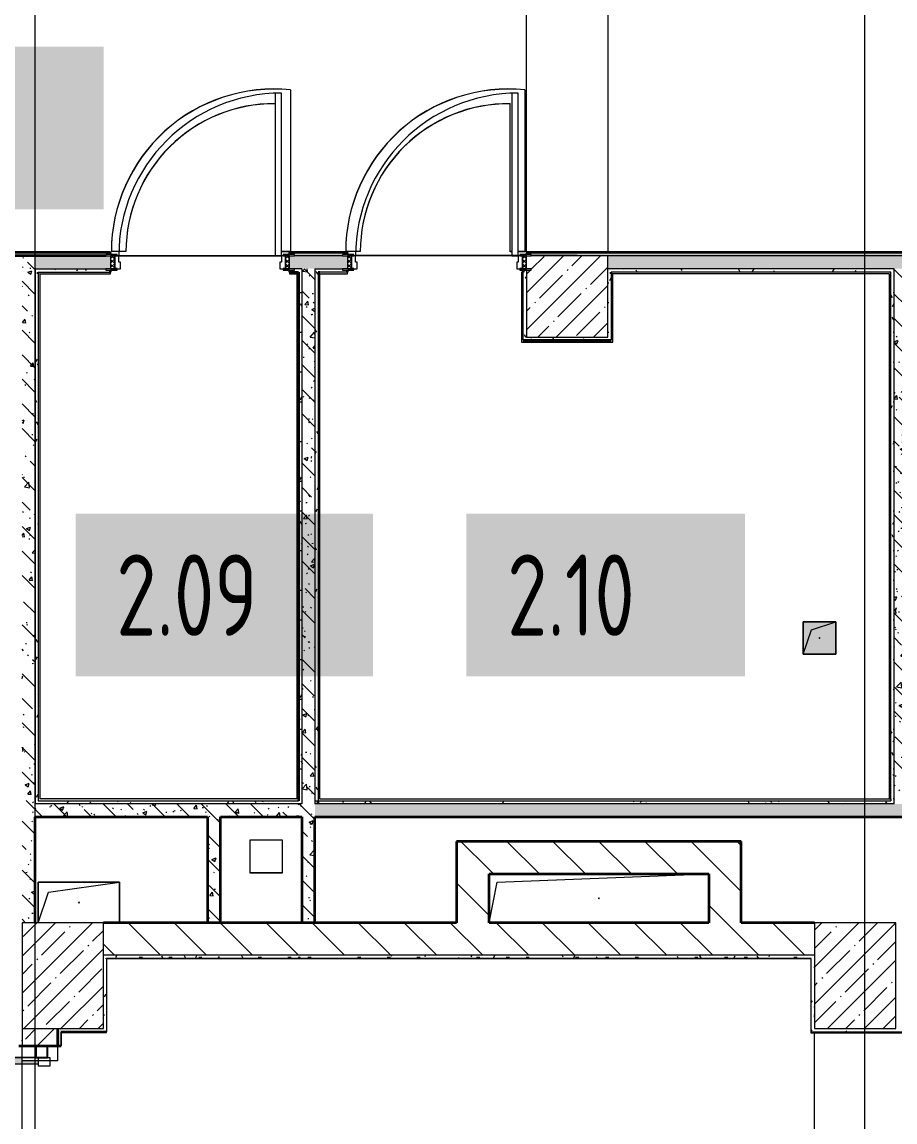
# Model space of a CAD drawing. Header units: millimetres. Extents: x 3914 to 443608, y -156176 to 78197.
# Drawn here: x 250444 to 255809, y -135653 to -128891 of the extents above; entities that cross this region are included whole.
import ezdxf

# ---------------------------------------------------------------- set-up
doc = ezdxf.new("R2010")
doc.units = ezdxf.units.MM
doc.linetypes.add('200_ШТРИХ__ш1_п0_6_', pattern=[160, 100, -60])
doc.linetypes.add('Осевая', pattern=[6350, 1270, -952.5, 3175, -952.5])
doc.layers.add('A-AREA-PATT-2', color=7, linetype='Continuous', lineweight=5, true_color=0xcde0ef, transparency=1)
for name, color, linetype, lineweight in [('A-DETL-GENF', 7, 'Continuous', 9), ('A-DOOR-1', 7, 'Continuous', 5), ('A-DOOR-2', 7, '200_ШТРИХ__ш1_п0_6_', 5), ('A-DOOR-FRAM-2', 7, 'Continuous', 5), ('A-FLOR', 7, 'Continuous', 9), ('A-FLOR-PATT-1', 7, 'Continuous', 5), ('A-GENM', 7, 'Continuous', 9), ('A-GLAZ-CWMG', 7, 'Continuous', 9), ('A-GLAZ-CWMG-1', 7, 'Continuous', 25), ('A-WALL', 7, 'Continuous', 5), ('A-WALL-1', 7, 'Continuous', 35), ('I-WALL', 7, 'Continuous', 5), ('S-COLS', 7, 'Continuous', 9), ('S-COLS-1', 7, 'Continuous', 5), ('Оси', 7, 'Continuous', 9), ('Оси-2', 7, 'Осевая', 9)]:
    doc.layers.add(name, color=color, linetype=linetype, lineweight=lineweight)
doc.layers.add('A-DOOR-FRAM-1', color=7, linetype='Continuous', lineweight=5, true_color=0xc0c0c0)
doc.layers.add('A-WALL-FNSH-1', color=9, linetype='Continuous', lineweight=5, true_color=0x808080)
doc.styles.add('СПДС', font='ГОСТ тип А.ttf', dxfattribs={"width": 0.9})
pattern_1 = [(135, (174964.42, -145977.62), (-141.42136, -141.42136), [])]
pattern_2 = [(135, (174964.42, -145977.62), (-150.8683, -150.8683), [213.36, -35.56, 7.112, -35.56]), (135, (174964.42, -145826.85), (-150.8683, -150.8683), []), (50, (174964.42, -145977.62), (255.05767, -22.3145), [26.67, -293.37]), (355, (174964.42, -145977.62), (-49.3404, 267.4791), [21.336, -234.696]), (100.451, (174985.68, -145979.48), (205.7195, 245.16356), [22.666, -249.326]), (46.184, (174964.42, -145906.5), (379.511, -58.86), [40.005, -440.055]), (96.636, (174996.05, -145911.4), (332.3634, 346.3991), [33.999, -373.989]), (351.184, (174964.42, -145906.5), (332.3669, 346.3953), [32.004, -352.044]), (21, (174999.98, -145924.28), (212.26017, -143.1711), [26.67, -293.37]), (326, (174999.98, -145924.28), (86.5224, 257.8632), [21.336, -234.696]), (71.451, (175017.67, -145936.2), (298.78395, 114.6901), [22.666, -249.326]), (37.5, (174964.42, -145977.62), (4.32385, 118.37751), [6.706, -225.146, 6.706, -231.546, -235.585]), (37.5, (174964.42, -145977.62), (4.32385, 118.37751), [-470.103, 6.706, -228.879]), (7.5, (174964.42, -145977.62), (93.54758, 140.2533), [6.706, -129.134, 6.706, -219.812, -89.789]), (7.5, (174964.42, -145977.62), (93.54758, 140.2533), [-362.356, 6.706, -83.083]), (327.5, (174885.12, -145977.62), (189.82734, -8.02019), [6.706, -82.194, 6.706, -270.662, -368.046]), (327.5, (174885.12, -145977.62), (189.82734, -8.02019), [-366.268, 6.706, -361.34]), (317.5, (174849.56, -145977.62), (207.38114, 35.59764), [6.706, -108.864, 6.706, -177.495, -261.366]), (317.5, (174849.56, -145977.62), (207.38114, 35.59764), [-299.771, 6.706, -254.66])]
pattern_3 = [(0, (174964.42, -145977.62), (243.84, 60.96), [20.117, -162.763, 20.117, -162.763, -975.36]), (0, (174964.42, -145977.62), (243.84, 60.96), [-365.76, 20.117, -345.643, 20.117, -162.763, -426.72]), (0, (174964.42, -145977.62), (243.84, 60.96), [-914.4, 20.117, -101.803, 20.117, -284.683]), (120, (175055.86, -145947.14), (-174.71291, 180.691634), [20.117, -162.763, 20.117, -162.763, -975.36]), (120, (175055.86, -145947.14), (-174.71291, 180.691634), [-365.76, 20.117, -345.643, 20.117, -162.763, -426.72]), (120, (175055.86, -145947.14), (-174.71291, 180.691634), [-914.4, 20.117, -101.803, 20.117, -284.683]), (240, (175086.34, -145825.22), (-69.12709, -241.651634), [20.117, -162.763, 20.117, -162.763, -975.36]), (240, (175086.34, -145825.22), (-69.12709, -241.651634), [-365.76, 20.117, -345.643, 20.117, -162.763, -426.72]), (240, (175086.34, -145825.22), (-69.12709, -241.651634), [-914.4, 20.117, -101.803, 20.117, -284.683])]

# ---------------------------------------------------------------- blocks, each defined once
blk = doc.blocks.new('BSC_Колонна _Прямоугольная - 650х500-23287315-Объем проектирования 2 этажа')
at = {"layer": 'S-COLS-1'}
h = blk.add_hatch(dxfattribs=at)
h.set_pattern_fill('FP_82', color=256, style=0, pattern_type=2)
h.set_pattern_definition([(135, (11225, -75730), (-114.04925, -114.04925), []), (135, (11225, -75615.95), (-114.04925, -114.04925), [201.612, -40.322, 6.706, -33.617])])
h.paths.add_polyline_path([(325, -250), (325, 250), (-325, 250), (-325, -250)])
for p, q in [((325, 250), (-325, 250)), ((-325, 250), (-325, -250)), ((325, -250), (325, 250)), ((-325, -250), (325, -250))]:
    blk.add_line(p, q, dxfattribs=at)
blk = doc.blocks.new('BSC_Колонна _Прямоугольная - 500х500-V361-Объем проектирования 2 этажа')
at = {"layer": 'S-COLS-1'}
h = blk.add_hatch(dxfattribs=at)
h.set_pattern_fill('FP_111', color=256, style=0, pattern_type=2)
h.set_pattern_definition([(45, (-78830, -15400), (-114.04925, 114.04925), []), (45, (-78715.95, -15400), (-114.04925, 114.04925), [201.613, -40.323, 6.706, -33.617])])
h.paths.add_polyline_path([(236.7, -250), (250, -250), (250, 250), (-250, 250), (-250, 170), (-220, 170), (-220, 162), (-250, 162), (-250, -250), (60.1, -250)])
for p, q in [((250, 250), (-220, 250)), ((250, -250), (250, 250)), ((-250, 162), (-250, -250)), ((-250, -250), (250, -250))]:
    blk.add_line(p, q, dxfattribs=at)
blk = doc.blocks.new('GM_Отверстие прямоугольное _в плите_ - Отверстие-V381-Объем проектирования 2 этажа')
at = {"layer": 'A-GENM'}
for p, q in [((-250, -125), (-250, 125)), ((-250, 125), (250, 125)), ((250, 125), (-250, 125)), ((-250, 125), (-250, -125)), ((-187.5, 62.5), (250, 125)), ((250, 125), (250, -125)), ((250, -125), (250, 125)), ((-250, -125), (-187.5, 62.5))]:
    blk.add_line(p, q, dxfattribs=at)
for start, end in [(360, 180), (180, 360)]:
    blk.add_arc((0, 0), 2.5, start, end, dxfattribs=at)
blk = doc.blocks.new('GM_Отверстие прямоугольное _в плите_ - Отверстие-V379-Объем проектирования 2 этажа')
at = {"layer": 'A-GENM'}
for p, q in [((-100, -100), (-100, 100)), ((-100, 100), (100, 100)), ((100, 100), (-100, 100)), ((-100, 100), (-100, -100)), ((-50, 50), (100, 100)), ((100, 100), (100, -100)), ((100, -100), (100, 100)), ((-100, -100), (-50, 50)), ((100, -100), (-100, -100)), ((-100, -100), (100, -100))]:
    blk.add_line(p, q, dxfattribs=at)
for start, end in [(360, 180), (180, 360)]:
    blk.add_arc((0, 0), 2.5, start, end, dxfattribs=at)
blk = doc.blocks.new('GM_Отверстие прямоугольное _в плите_ - Отверстие-23877123-Объем проектирования 2 этажа')
at = {"layer": 'A-GENM'}
for p, q in [((-625, 100), (675, 150)), ((-675, -150), (-625, 100))]:
    blk.add_line(p, q, dxfattribs=at)
for start, end in [(360, 180), (180, 360)]:
    blk.add_arc((0, 0), 2.5, start, end, dxfattribs=at)
blk = doc.blocks.new('BSC_Колонна _Прямоугольная - 650х500-V424-Объем проектирования 2 этажа')
at = {"layer": 'S-COLS-1'}
h = blk.add_hatch(dxfattribs=at)
h.set_pattern_fill('FP_173', color=256, style=0, pattern_type=2)
h.set_pattern_definition([(135, (11225, -80600), (-114.04925, -114.04925), []), (135, (11225, -80485.95), (-114.04925, -114.04925), [201.612, -40.322, 6.706, -33.617])])
h.paths.add_polyline_path([(325, -250), (325, 250), (-325, 250), (-325, -250), (105, -250)])
for p, q in [((325, 250), (-325, 250)), ((-325, 250), (-325, -250)), ((325, -250), (325, 250)), ((-325, -250), (325, -250))]:
    blk.add_line(p, q, dxfattribs=at)
blk = doc.blocks.new('Прямоугольный импост - 50 x 70 мм-31927764-Объем проектирования 2 этажа')
at = {"layer": 'A-GLAZ-CWMG-1'}
for p, q in [((-70, 35), (0, 35)), ((-70, -35), (-70, 35)), ((0, 35), (0, -35)), ((0, -35), (-70, -35))]:
    blk.add_line(p, q, dxfattribs=at)

msp = doc.modelspace()

# ---------------------------------------------------------------- hatches: boundary and pattern name
at = {"layer": 'A-AREA-PATT-2'}
for points in [[(250555.4, -133672.1), (252138.7, -133672.1), (252138.7, -130433.1), (252089.2, -130433.1), (252089.2, -130438.6), (252133.2, -130438.6), (252133.2, -133666.6), (250555.4, -133666.6), (250555.4, -130438.6), (250989.2, -130438.6), (250989.2, -130433.1), (250549.9, -130433.1), (250549.9, -133672.1)], [(255814.4, -135105.6), (257093.9, -135105.6), (257093.9, -135101.6), (255294.4, -135101.6), (255294.6, -135105.6), (255318.9, -135105.6)]]:
    msp.add_hatch(color=256, dxfattribs=at).paths.add_polyline_path(points)
h = msp.add_hatch(color=256, dxfattribs=at)
h.paths.add_polyline_path([(252269.7, -133672.1), (255778.7, -133672.1), (255778.7, -130433.1), (254069.9, -130433.1), (254069.9, -130853.1), (253518.9, -130853.1), (253518.9, -130433.1), (253513.4, -130433.1), (253513.4, -130858.6), (254075.4, -130858.6), (254075.4, -130438.6), (255773.2, -130438.6), (255773.2, -133666.6), (252275.2, -133666.6), (252275.2, -130438.6), (252444.4, -130438.6), (252442.9, -130433.1), (252269.7, -130433.1), (252269.7, -133671.2)])
h.paths.add_polyline_path([(255300, -132777.6), (255445.2, -132777.6), (255445.2, -132577.6), (255245.2, -132577.6), (255245.2, -132777.6)])
at = {"layer": 'A-DOOR-2'}
h = msp.add_hatch(dxfattribs=at)
h.set_pattern_fill('FP_199', color=256, style=0, pattern_type=2)
h.set_pattern_definition([(135, (253278.143, -130262.936), (-14.14214, -14.14214), []), (225, (253278.143, -130262.936), (14.14214, -14.14214), [])])
h.paths.add_polyline_path([(252089.2, -130407.6), (252089.2, -130327.6), (252064.2, -130329), (252064.2, -130407.6)])
h = msp.add_hatch(dxfattribs=at)
h.set_pattern_fill('FP_199', color=256, style=0, pattern_type=2)
h.set_pattern_definition([(135, (254733.333, -130262.936), (-14.14214, -14.14214), []), (225, (254733.333, -130262.936), (14.14214, -14.14214), [])])
h.paths.add_polyline_path([(253544.4, -130407.6), (253544.4, -130327.6), (253519.4, -130329.4), (253519.4, -130407.6), (253524.4, -130407.6)])
at = {"layer": 'A-DOOR-FRAM-2'}
h = msp.add_hatch(dxfattribs=at)
h.set_pattern_fill('FP_200', color=256, style=0, pattern_type=2)
h.set_pattern_definition([(45, (251155.348, -130262.936), (-14.1421, 14.1421), []), (135, (251155.348, -130262.936), (-14.1421, -14.1421), [])])
h.paths.add_polyline_path([(250989.2, -130407.6), (251014.2, -130406.6), (251014.2, -130327.6), (250989.2, -130327.6), (250989.2, -130406.6)])
h = msp.add_hatch(dxfattribs=at)
h.set_pattern_fill('FP_200', color=256, style=0, pattern_type=2)
h.set_pattern_definition([(45, (252610.538, -130262.936), (-14.1421, 14.1421), []), (135, (252610.538, -130262.936), (-14.1421, -14.1421), [])])
h.paths.add_polyline_path([(252469.4, -130407.6), (252469.4, -130327.6), (252444.4, -130327.6), (252444.4, -130407.6)])
at = {"layer": 'A-FLOR-PATT-1'}
h = msp.add_hatch(color=256, dxfattribs=at)
h.paths.add_polyline_path([(224719.4, -138077.6), (224759.4, -138077.6), (224759.4, -137747.6), (224719.4, -137747.6)])
h.paths.add_polyline_path([(223499.7, -138077.6), (223504.4, -138077.6), (223504.4, -137252.6), (223464.4, -137252.6), (223464.4, -138077.6)])
h.paths.add_polyline_path([(215850.4, -138077.6), (215890.4, -138077.6), (215890.4, -137747.6), (215850.4, -137747.6), (215850.4, -138057.6)])
h.paths.add_polyline_path([(232465.4, -138077.6), (232505.4, -138077.6), (232505.4, -137252.6), (232465.4, -137252.6), (232465.4, -138057.6)])
h.paths.add_polyline_path([(214595.4, -138077.6), (214635.4, -138077.6), (214635.4, -137252.6), (214595.4, -137252.6), (214595.4, -137934.3)])
h.paths.add_polyline_path([(233760.4, -138077.6), (233760.4, -137747.6), (233720.4, -137747.6), (233720.4, -138077.6)])
h.paths.add_polyline_path([(250145.4, -136555.3), (250444.4, -136555.3), (250444.4, -136515.3), (250145.4, -136515.3)])
h.paths.add_polyline_path([(250383.8, -135295.3), (250444.4, -135295.3), (250444.4, -135255.3), (249645.4, -135255.3), (249645.4, -135295.3), (249714.4, -135295.3)])
h = msp.add_hatch(color=256, dxfattribs=at)
h.paths.add_polyline_path([(250445.8, -136555.3), (250545.4, -136555.3), (250545.4, -136515.3), (250444.4, -136515.3), (250444.4, -136555.3)])
h.paths.add_polyline_path([(250444.4, -135295.3), (250545.4, -135295.3), (250545.4, -135277.6), (250444.4, -135277.6)])
at = {"layer": 'I-WALL'}
h = msp.add_hatch(dxfattribs=at)
h.set_pattern_fill('FP_191', color=256, style=0, pattern_type=2)
h.set_pattern_definition(pattern_3)
h.paths.add_polyline_path([(256022.8, -130327.6), (256414.4, -130327.4), (256414.4, -130319.6), (256444.4, -130319.6), (256444.4, -130307.6), (253544.4, -130307.6), (253544.4, -130319.6), (253574.4, -130319.6), (253574.4, -130327.6), (255804.2, -130327.6)])
h.paths.add_polyline_path([(257964.4, -130327.6), (257964.4, -130307.6), (257544.4, -130307.6), (257544.4, -130319.6), (257574.4, -130319.6), (257574.4, -130327.6), (257584.8, -130327.6)])
h.paths.add_polyline_path([(250444.4, -130327.6), (250959.2, -130327.6), (250959.2, -130319.6), (250989.2, -130319.6), (250989.2, -130307.6), (248504.4, -130307.6), (248504.4, -130327.6), (249518.1, -130327.6)])
h.paths.add_polyline_path([(252414.4, -130327.6), (252414.4, -130319.6), (252444.4, -130319.6), (252444.4, -130307.6), (252089.2, -130307.6), (252089.2, -130319.6), (252119.2, -130319.6), (252119.2, -130327.6), (252409.1, -130327.6)])
h = msp.add_hatch(dxfattribs=at)
h.set_pattern_fill('FP_41', color=256, style=0, pattern_type=2)
h.set_pattern_definition(pattern_2)
h.paths.add_polyline_path([(250524.4, -134427.6), (250524.2, -130327.6), (250444.4, -130327.6), (250444.4, -134427.6)])
h = msp.add_hatch(dxfattribs=at)
h.set_pattern_fill('FP_41', color=256, style=0, pattern_type=2)
h.set_pattern_definition(pattern_2)
h.paths.add_polyline_path([(258924.5, -130407.6), (259164.4, -130407.4), (259164.4, -130327.6), (257544.4, -130327.6), (257544.4, -130407.6), (258389.5, -130407.6)])
h.paths.add_polyline_path([(256444.4, -130407.6), (256444.4, -130327.6), (254044.4, -130327.6), (254044.4, -130407.6), (256414.4, -130407.6)])
h.paths.add_polyline_path([(252444.4, -130407.6), (252444.4, -130327.6), (252089.2, -130327.6), (252089.2, -130407.6), (252414.4, -130407.6)])
h.paths.add_polyline_path([(250989.2, -130407.6), (250989.2, -130327.6), (250524.4, -130327.6), (250524.4, -130407.6), (250963.6, -130407.6)])
h = msp.add_hatch(dxfattribs=at)
h.set_pattern_fill('FP_191', color=256, style=0, pattern_type=2)
h.set_pattern_definition(pattern_3)
h.paths.add_polyline_path([(252144.2, -130427.6), (252144.2, -130407.6), (252119.2, -130407.7), (252119.2, -130415.6), (252089.2, -130415.6), (252089.2, -130427.6), (252133.2, -130427.6)])
h.paths.add_polyline_path([(250544.4, -130427.6), (250989.2, -130427.6), (250989.2, -130415.6), (250959.2, -130415.6), (250959.2, -130407.6), (250524.4, -130407.6), (250524.4, -130427.6)])
h = msp.add_hatch(dxfattribs=at)
h.set_pattern_fill('FP_191', color=256, style=0, pattern_type=2)
h.set_pattern_definition(pattern_3)
h.paths.add_polyline_path([(250544.4, -133697.6), (250544.4, -130427.6), (250524.4, -130427.6), (250524.4, -133697.6)])
h = msp.add_hatch(dxfattribs=at)
h.set_pattern_fill('FP_191', color=256, style=0, pattern_type=2)
h.set_pattern_definition(pattern_3)
h.paths.add_polyline_path([(252144.2, -133697.6), (252164.2, -133697.6), (252164.2, -130407.6), (252144.2, -130407.6), (252144.2, -133686.6)])
h = msp.add_hatch(dxfattribs=at)
h.set_pattern_fill('FP_41', color=256, style=0, pattern_type=2)
h.set_pattern_definition(pattern_2)
h.paths.add_polyline_path([(252244.2, -134427.6), (252244.2, -130407.6), (252164.2, -130407.6), (252164.2, -134427.6)])
h = msp.add_hatch(dxfattribs=at)
h.set_pattern_fill('FP_191', color=256, style=0, pattern_type=2)
h.set_pattern_definition(pattern_3)
h.paths.add_polyline_path([(252409.1, -130427.6), (252444.4, -130427.6), (252443.9, -130415.6), (252414.4, -130415.6), (252414.4, -130407.6), (252244.2, -130407.6), (252244.2, -130427.6), (252275.2, -130427.6)])
h = msp.add_hatch(dxfattribs=at)
h.set_pattern_fill('FP_191', color=256, style=0, pattern_type=2)
h.set_pattern_definition(pattern_3)
h.paths.add_polyline_path([(252264.2, -133697.6), (252264.2, -130427.6), (252244.2, -130427.6), (252245.4, -133678.8), (252251.9, -133685.3)])
h = msp.add_hatch(dxfattribs=at)
h.set_pattern_fill('FP_191', color=256, style=0, pattern_type=2)
h.set_pattern_definition(pattern_3)
h.paths.add_polyline_path([(253524.4, -130827.6), (253544.4, -130827.6), (253544.4, -130415.6), (253524.4, -130415.6), (253524.4, -130826.8)])
h = msp.add_hatch(dxfattribs=at)
h.set_pattern_fill('FP_191', color=256, style=0, pattern_type=2)
h.set_pattern_definition(pattern_3)
h.paths.add_polyline_path([(255300, -130427.6), (255784.2, -130427.6), (255784.1, -130407.6), (254044.4, -130407.6), (254044.4, -130427.6), (254295.3, -130427.6)])
h = msp.add_hatch(dxfattribs=at)
h.set_pattern_fill('FP_191', color=256, style=0, pattern_type=2)
h.set_pattern_definition(pattern_3)
h.paths.add_polyline_path([(254064.4, -130847.6), (254064.4, -130427.6), (254044.4, -130427.6), (254044.4, -130847.6), (254056.7, -130847.6)])
h = msp.add_hatch(dxfattribs=at)
h.set_pattern_fill('FP_191', color=256, style=0, pattern_type=2)
h.set_pattern_definition(pattern_3)
h.paths.add_polyline_path([(255804.2, -133677.6), (255804.2, -133677.5), (255804.2, -130407.6), (255784.2, -130407.6), (255784.2, -133677.6), (255792, -133677.6)])
h = msp.add_hatch(dxfattribs=at)
h.set_pattern_fill('FP_41', color=256, style=0, pattern_type=2)
h.set_pattern_definition(pattern_2)
h.paths.add_polyline_path([(255804.2, -133697.6), (255884.2, -133695.8), (255884.2, -130407.6), (255804.2, -130407.6), (255804.2, -133677.6)])
h = msp.add_hatch(dxfattribs=at)
h.set_pattern_fill('FP_191', color=256, style=0, pattern_type=2)
h.set_pattern_definition(pattern_3)
h.paths.add_polyline_path([(254044.4, -130847.6), (254044.4, -130827.6), (253524.4, -130827.6), (253524.4, -130847.6), (254031.9, -130847.6)])
h = msp.add_hatch(dxfattribs=at)
h.set_pattern_fill('FP_191', color=256, style=0, pattern_type=2)
h.set_pattern_definition(pattern_3)
h.paths.add_polyline_path([(250544.4, -133697.6), (252144.2, -133697.6), (252144.2, -133677.6), (250544.4, -133677.7), (250544.4, -133686.6)])
h = msp.add_hatch(dxfattribs=at)
h.set_pattern_fill('FP_191', color=256, style=0, pattern_type=2)
h.set_pattern_definition(pattern_3)
h.paths.add_polyline_path([(255804.2, -133697.6), (255804.2, -133677.6), (252264.2, -133677.6), (252264.2, -133697.6), (255803.7, -133697.6)])
h.paths.add_polyline_path([(252244.2, -133697.6), (252264.2, -133697.6), (252244.2, -133677.6)])
h = msp.add_hatch(dxfattribs=at)
h.set_pattern_fill('FP_41', color=256, style=0, pattern_type=2)
h.set_pattern_definition(pattern_2)
h.paths.add_polyline_path([(252136.8, -133777.6), (252164.2, -133777.6), (252164.2, -133697.6), (250524.4, -133697.6), (250524.4, -133777.6), (252119.3, -133777.6)])
h = msp.add_hatch(dxfattribs=at)
h.set_pattern_fill('FP_41', color=256, style=0, pattern_type=2)
h.set_pattern_definition(pattern_2)
h.paths.add_polyline_path([(258389.5, -133777.6), (259444.4, -133777.6), (259444.4, -133697.6), (252244.2, -133697.7), (252244.2, -133777.6), (258191, -133777.6)])
h = msp.add_hatch(dxfattribs=at)
h.set_pattern_fill('FP_41', color=256, style=0, pattern_type=2)
h.set_pattern_definition(pattern_2)
h.paths.add_polyline_path([(251664.2, -134427.6), (251664.2, -133777.6), (251584.2, -133777.6), (251584.2, -134427.6)])
h = msp.add_hatch(dxfattribs=at)
h.set_pattern_fill('FP_23', color=256, style=0, pattern_type=2)
h.set_pattern_definition(pattern_1)
h.paths.add_polyline_path([(253114.4, -134427.6), (253314.4, -134427.6), (253314.4, -133927.6), (253114.4, -133927.6), (253114.4, -134327.8)])
h = msp.add_hatch(dxfattribs=at)
h.set_pattern_fill('FP_23', color=256, style=0, pattern_type=2)
h.set_pattern_definition(pattern_1)
h.paths.add_polyline_path([(253314.4, -134127.6), (254664.4, -134127.6), (254664.4, -133927.6), (253314.4, -133927.6), (253314.4, -134120.6)])
h = msp.add_hatch(dxfattribs=at)
h.set_pattern_fill('FP_23', color=256, style=0, pattern_type=2)
h.set_pattern_definition(pattern_1)
h.paths.add_polyline_path([(254664.4, -134427.6), (254864.4, -134427.6), (254864.4, -133927.6), (254664.4, -133927.6), (254664.4, -134334.6)])
h = msp.add_hatch(dxfattribs=at)
h.set_pattern_fill('FP_23', color=256, style=0, pattern_type=2)
h.set_pattern_definition(pattern_1)
h.paths.add_polyline_path([(254662.4, -134627.6), (255314.4, -134627.6), (255314.4, -134427.6), (250944.4, -134427.6), (250944.4, -134627.6), (253854.5, -134627.6)])
h = msp.add_hatch(dxfattribs=at)
h.set_pattern_fill('FP_191', color=256, style=0, pattern_type=2)
h.set_pattern_definition(pattern_3)
h.paths.add_polyline_path([(252164.2, -134647.6), (255293.4, -134647.6), (255294.4, -134627.6), (250944.4, -134627.6), (250944.4, -134647.6), (252044.9, -134647.6)])
h = msp.add_hatch(dxfattribs=at)
h.set_pattern_fill('FP_191', color=256, style=0, pattern_type=2)
h.set_pattern_definition(pattern_3)
h.paths.add_polyline_path([(250964.4, -135097.6), (250963.6, -134648.6), (250944.4, -134648.6), (250944.4, -135097.6), (250963.6, -135097.6)])
h = msp.add_hatch(dxfattribs=at)
h.set_pattern_fill('FP_191', color=256, style=0, pattern_type=2)
h.set_pattern_definition(pattern_3)
h.paths.add_polyline_path([(255294.4, -135077.6), (255314.4, -135077.6), (255314.4, -134627.6), (255294.4, -134629.7), (255294.4, -134750.1)])
h = msp.add_hatch(dxfattribs=at)
h.set_pattern_fill('FP_191', color=256, style=0, pattern_type=2)
h.set_pattern_definition(pattern_3)
h.paths.add_polyline_path([(250444.4, -137677.6), (250444.4, -136625.3), (250424.4, -136625.3), (250424.4, -137676.6)])
h.paths.add_polyline_path([(250444.4, -135185.3), (250444.4, -135077.6), (250424.4, -135077.6), (250424.4, -135185.3)])
h = msp.add_hatch(dxfattribs=at)
h.set_pattern_fill('FP_1', color=256, style=0, pattern_type=2)
h.set_pattern_definition([(45, (174964.42, -145977.62), (-114.04925, 114.04925), []), (45, (175078.47, -145977.62), (-114.04925, 114.04925), [201.612, -40.322, 6.706, -33.617])])
h.paths.add_polyline_path([(250444.4, -138077.6), (250664.4, -138077.6), (250664.4, -136625.3), (250444.4, -136625.3), (250444.4, -137777.6)])
h.paths.add_polyline_path([(250664.4, -135185.3), (250664.4, -135077.6), (250444.4, -135077.6), (250444.4, -135185.3), (250621.3, -135185.3)])
h = msp.add_hatch(dxfattribs=at)
h.set_pattern_fill('FP_191', color=256, style=0, pattern_type=2)
h.set_pattern_definition(pattern_3)
h.paths.add_polyline_path([(250664.4, -141847.6), (250684.4, -141847.6), (250684.4, -141832.6), (250664.7, -141847.4)])
h.paths.add_polyline_path([(250664.4, -141847.6), (250684.4, -141831.6), (250684.4, -136625.3), (250664.4, -136625.3), (250664.4, -141832.6)])
h.paths.add_polyline_path([(250664.4, -135185.3), (250684.4, -135185.3), (250684.4, -135098.6), (250664.4, -135077.6), (250664.4, -135147.8)])
h.paths.add_polyline_path([(250684.4, -135097.6), (250684.4, -135077.6), (250664.4, -135077.6)])
h = msp.add_hatch(dxfattribs=at)
h.set_pattern_fill('FP_191', color=256, style=0, pattern_type=2)
h.set_pattern_definition(pattern_3)
h.paths.add_polyline_path([(259423.4, -135097.6), (259424.4, -135077.6), (255294.4, -135077.6), (255294.4, -135097.6), (259213.2, -135097.6)])

# ---------------------------------------------------------------- linework, layer by layer
at = {"layer": 'A-DETL-GENF'}
for p, q in [((250530.4, -135255.3), (249645.4, -135255.3)), ((249645.4, -135295.3), (250545.4, -135295.3)), ((250545.4, -135295.3), (250545.4, -135255.3)), ((250545.4, -135310.3), (250545.4, -135255.3)), ((250600.4, -135255.3), (250615.4, -135255.3)), ((250615.4, -135255.3), (250615.4, -135310.3)), ((250615.4, -135310.3), (250545.4, -135310.3))]:
    msp.add_line(p, q, dxfattribs=at)
at = {"layer": 'A-DOOR-1'}
for p, q in [((252039.2, -129327.6), (251999.2, -129327.6)), ((251999.2, -129327.6), (251999.2, -130327.6)), ((252039.2, -130327.6), (252039.2, -129327.6)), ((253494.4, -129327.6), (253454.4, -129327.6)), ((253454.4, -129327.6), (253454.4, -130327.6)), ((253494.4, -130327.6), (253494.4, -129327.6)), ((251999.2, -130327.6), (252039.2, -130327.6)), ((253454.4, -130327.6), (253494.4, -130327.6)), ((249645.4, -135255.3), (250530.4, -135255.3))]:
    msp.add_line(p, q, dxfattribs=at)
for centre, radius, start, end in [((252039.2, -130327.6), 1000, 90, 180), ((253494.4, -130327.6), 1000, 90, 180), ((250545.4, -135255.3), 900, 180, 270)]:
    msp.add_arc(centre, radius, start, end, dxfattribs=at)
at = {"layer": 'A-DOOR-FRAM-1'}
for p, q in [((251029.2, -130319.6), (250959.2, -130319.6)), ((250959.2, -130319.6), (250959.2, -130327.6)), ((250959.2, -130327.6), (251029.2, -130327.6)), ((251014.2, -130327.6), (250989.2, -130327.6)), ((250989.2, -130327.6), (250989.2, -130407.6)), ((251039.2, -130327.6), (251014.2, -130327.6)), ((251014.2, -130327.6), (251014.2, -130407.6)), ((251014.2, -130407.6), (251014.2, -130327.6)), ((251029.2, -130327.6), (251014.2, -130327.6)), ((251014.2, -130327.6), (251014.2, -130328.6)), ((251014.2, -130328.6), (251029.2, -130328.6)), ((251029.2, -130327.6), (251029.2, -130319.6)), ((251029.2, -130328.6), (251029.2, -130327.6)), ((251039.2, -130367.6), (251039.2, -130327.6)), ((251049.2, -130367.6), (251039.2, -130367.6)), ((251049.2, -130407.6), (251049.2, -130367.6)), ((252039.2, -130367.6), (252029.2, -130367.6)), ((252029.2, -130367.6), (252029.2, -130407.6)), ((252039.2, -130327.6), (252039.2, -130367.6)), ((252064.2, -130327.6), (252039.2, -130327.6)), ((252119.2, -130319.6), (252049.2, -130319.6)), ((252049.2, -130319.6), (252049.2, -130327.6)), ((252064.2, -130327.6), (252049.2, -130327.6)), ((252049.2, -130327.6), (252049.2, -130328.6)), ((252049.2, -130327.6), (252119.2, -130327.6)), ((252049.2, -130328.6), (252064.2, -130328.6)), ((252064.2, -130407.6), (252064.2, -130327.6)), ((252089.2, -130327.6), (252064.2, -130327.6)), ((252064.2, -130327.6), (252064.2, -130407.6)), ((252064.2, -130328.6), (252064.2, -130327.6)), ((252089.2, -130407.6), (252089.2, -130327.6)), ((252119.2, -130327.6), (252119.2, -130319.6)), ((252484.4, -130319.6), (252414.4, -130319.6)), ((252414.4, -130319.6), (252414.4, -130327.6)), ((252414.4, -130327.6), (252484.4, -130327.6)), ((252469.4, -130327.6), (252444.4, -130327.6)), ((252444.4, -130327.6), (252444.4, -130407.6)), ((252494.4, -130327.6), (252469.4, -130327.6)), ((252469.4, -130327.6), (252469.4, -130407.6)), ((252469.4, -130407.6), (252469.4, -130327.6)), ((252484.4, -130327.6), (252469.4, -130327.6)), ((252469.4, -130327.6), (252469.4, -130328.6)), ((252469.4, -130328.6), (252484.4, -130328.6)), ((252484.4, -130327.6), (252484.4, -130319.6)), ((252484.4, -130328.6), (252484.4, -130327.6)), ((252494.4, -130367.6), (252494.4, -130327.6)), ((252504.4, -130367.6), (252494.4, -130367.6)), ((252504.4, -130407.6), (252504.4, -130367.6)), ((253494.4, -130367.6), (253484.4, -130367.6)), ((253484.4, -130367.6), (253484.4, -130407.6)), ((253494.4, -130327.6), (253494.4, -130367.6)), ((253519.4, -130327.6), (253494.4, -130327.6)), ((253574.4, -130319.6), (253504.4, -130319.6)), ((253504.4, -130319.6), (253504.4, -130327.6)), ((253519.4, -130327.6), (253504.4, -130327.6)), ((253504.4, -130327.6), (253504.4, -130328.6)), ((253504.4, -130327.6), (253574.4, -130327.6)), ((253504.4, -130328.6), (253519.4, -130328.6)), ((253519.4, -130407.6), (253519.4, -130327.6)), ((253544.4, -130327.6), (253519.4, -130327.6)), ((253519.4, -130327.6), (253519.4, -130407.6)), ((253519.4, -130328.6), (253519.4, -130327.6)), ((253544.4, -130407.6), (253544.4, -130327.6)), ((253574.4, -130327.6), (253574.4, -130319.6)), ((251029.2, -130407.6), (250959.2, -130407.6)), ((250959.2, -130407.6), (250959.2, -130415.6)), ((250959.2, -130415.6), (251029.2, -130415.6)), ((250989.2, -130407.6), (251014.2, -130407.6)), ((251029.2, -130406.6), (251014.2, -130406.6)), ((251014.2, -130406.6), (251014.2, -130407.6)), ((251014.2, -130407.6), (251049.2, -130407.6)), ((251014.2, -130407.6), (251029.2, -130407.6)), ((251029.2, -130407.6), (251029.2, -130406.6)), ((251029.2, -130415.6), (251029.2, -130407.6)), ((252029.2, -130407.6), (252064.2, -130407.6)), ((252064.2, -130406.6), (252049.2, -130406.6)), ((252049.2, -130406.6), (252049.2, -130407.6)), ((252049.2, -130407.6), (252064.2, -130407.6)), ((252119.2, -130407.6), (252049.2, -130407.6)), ((252049.2, -130407.6), (252049.2, -130415.6)), ((252049.2, -130415.6), (252119.2, -130415.6)), ((252064.2, -130407.6), (252064.2, -130406.6)), ((252064.2, -130407.6), (252089.2, -130407.6)), ((252119.2, -130415.6), (252119.2, -130407.6)), ((252484.4, -130407.6), (252414.4, -130407.6)), ((252414.4, -130407.6), (252414.4, -130415.6)), ((252414.4, -130415.6), (252484.4, -130415.6)), ((252444.4, -130407.6), (252469.4, -130407.6)), ((252484.4, -130406.6), (252469.4, -130406.6)), ((252469.4, -130406.6), (252469.4, -130407.6)), ((252469.4, -130407.6), (252504.4, -130407.6)), ((252469.4, -130407.6), (252484.4, -130407.6)), ((252484.4, -130407.6), (252484.4, -130406.6)), ((252484.4, -130415.6), (252484.4, -130407.6)), ((253484.4, -130407.6), (253519.4, -130407.6)), ((253519.4, -130406.6), (253504.4, -130406.6)), ((253504.4, -130406.6), (253504.4, -130407.6)), ((253504.4, -130407.6), (253519.4, -130407.6)), ((253574.4, -130407.6), (253504.4, -130407.6)), ((253504.4, -130407.6), (253504.4, -130415.6)), ((253504.4, -130415.6), (253574.4, -130415.6)), ((253519.4, -130407.6), (253519.4, -130406.6)), ((253519.4, -130407.6), (253544.4, -130407.6)), ((253574.4, -130415.6), (253574.4, -130407.6))]:
    msp.add_line(p, q, dxfattribs=at)
at = {"layer": 'A-FLOR'}
for p, q in [((254044.4, -127384.7), (254044.4, -130306.7)), ((254044.4, -127385.6), (254044.4, -130307.6)), ((253544.4, -130318.7), (253544.4, -127396.7)), ((253544.4, -130319.6), (253544.4, -127397.6)), ((252093.5, -129307.5), (252093.5, -130302.5)), ((252093.5, -129308.5), (252093.5, -130303.5)), ((253533.5, -129307.5), (253533.5, -130302.5)), ((253533.5, -129308.5), (253533.5, -130303.5)), ((253443.5, -130302.5), (253443.5, -129392.6)), ((253443.5, -130303.5), (253443.5, -129393.5)), ((251083.5, -130301.5), (250993.5, -130301.5)), ((251083.5, -130302.5), (250993.5, -130302.5)), ((251029.2, -130326.7), (252039.2, -130326.7)), ((251029.2, -130326.7), (252039.2, -130326.7)), ((251029.2, -130327.6), (252039.2, -130327.6)), ((251029.2, -130327.6), (252039.2, -130327.6)), ((252093.5, -130302.5), (252039.2, -130302.5)), ((252093.5, -130303.5), (252039.2, -130303.5)), ((252523.5, -130301.5), (252433.5, -130301.5)), ((252523.5, -130302.5), (252433.5, -130302.5)), ((253494.4, -130326.7), (252494.4, -130326.7)), ((253494.4, -130327.6), (252494.4, -130327.6)), ((253454.4, -130302.5), (253443.5, -130302.5)), ((253454.4, -130303.5), (253443.5, -130303.5)), ((253533.5, -130302.5), (253494.4, -130302.5)), ((253533.5, -130303.5), (253494.4, -130303.5)), ((253854.5, -130326.7), (253574.4, -130326.7)), ((253854.5, -130327.6), (253574.4, -130327.6)), ((252044.9, -133919.7), (251844.9, -133919.7)), ((251844.9, -133919.7), (251844.9, -134119.7)), ((252044.9, -133920.6), (251844.9, -133920.6)), ((251844.9, -133920.6), (251844.9, -134120.6)), ((252044.9, -134119.7), (252044.9, -133919.7)), ((252044.9, -134120.6), (252044.9, -133920.6)), ((251844.9, -134119.7), (252044.9, -134119.7)), ((251844.9, -134120.6), (252044.9, -134120.6)), ((255314.4, -141831.7), (255314.4, -135104.6)), ((255314.4, -141832.6), (255314.4, -135105.5)), ((250444.4, -136624.4), (250444.4, -135184.4)), ((250444.4, -136625.3), (250444.4, -135185.3)), ((250664.4, -135276.7), (250664.4, -135184.4)), ((250664.4, -135277.6), (250664.4, -135185.3)), ((250664.4, -135276.7), (250444.4, -135276.7)), ((250664.4, -135277.6), (250444.4, -135277.6))]:
    msp.add_line(p, q, dxfattribs=at)
for centre, radius, start, end in [((251993.5, -130302.5), 1000, 84.26083, 179.9427), ((251993.5, -130302.5), 1000, 84.26083, 179.9427), ((251993.5, -130303.5), 1000, 84.26083, 179.9427), ((251993.5, -130303.5), 1000, 84.26083, 179.9427), ((253433.5, -130302.5), 1000, 84.26083, 179.9427), ((253433.5, -130302.5), 1000, 84.26083, 179.9427), ((253433.5, -130303.5), 1000, 84.26083, 179.9427), ((253433.5, -130303.5), 1000, 84.26083, 179.9427), ((251993.5, -130302.5), 910, 89.63868, 179.93704), ((251993.5, -130302.5), 910, 89.63868, 179.93704), ((251993.5, -130303.5), 910, 89.63868, 179.93704), ((251993.5, -130303.5), 910, 89.63868, 179.93704), ((253433.5, -130302.5), 910, 89.37036, 179.93704), ((253433.5, -130302.5), 910, 89.37036, 179.93704), ((253433.5, -130303.5), 910, 89.37036, 179.93704), ((253433.5, -130303.5), 910, 89.37036, 179.93704)]:
    msp.add_arc(centre, radius, start, end, dxfattribs=at)
at = {"layer": 'A-WALL'}
for p, q in [((252414.4, -130327.6), (252119.2, -130327.6)), ((256022.8, -130327.6), (254044.4, -130327.6)), ((250524.4, -130407.6), (250959.2, -130407.6)), ((250524.4, -130407.6), (250524.4, -133697.6)), ((250544.4, -130427.6), (250989.2, -130427.6)), ((252164.2, -130407.6), (252119.2, -130407.6)), ((252164.2, -130407.6), (252164.2, -133697.6)), ((252244.2, -130407.6), (252414.4, -130407.6)), ((252244.2, -130407.6), (252244.2, -133697.6)), ((255804.2, -130407.6), (254044.4, -130407.6)), ((255784.2, -130427.6), (254064.4, -130427.6)), ((255804.2, -133697.6), (255804.2, -130407.6)), ((250544.4, -133677.6), (252144.2, -133677.6)), ((252244.2, -133677.6), (255784.2, -133677.6)), ((255784.2, -133666.6), (255784.2, -133677.6)), ((252164.2, -133697.6), (250524.4, -133697.6)), ((255804.2, -133697.6), (252244.2, -133697.6)), ((255314.4, -134627.6), (250944.4, -134627.6)), ((255294.4, -134647.6), (250964.4, -134647.6)), ((255294.4, -135077.6), (255294.4, -134647.6)), ((250444.4, -135077.6), (250444.4, -135185.3)), ((250684.4, -135097.6), (250684.4, -135185.3))]:
    msp.add_line(p, q, dxfattribs=at)
at = {"layer": 'A-WALL-1'}
for p, q in [((250989.2, -130307.6), (248484.4, -130307.6)), ((250959.2, -130327.6), (249004.4, -130327.6)), ((250989.2, -130319.6), (250989.2, -130307.6)), ((252444.4, -130307.6), (252089.2, -130307.6)), ((252089.2, -130307.6), (252089.2, -130319.6)), ((252444.4, -130319.6), (252444.4, -130307.6)), ((256444.4, -130307.6), (253544.4, -130307.6)), ((250544.4, -130438.6), (250544.4, -130427.6)), ((250989.2, -130427.6), (250989.2, -130415.6)), ((252089.2, -130415.6), (252089.2, -130427.6)), ((252089.2, -130427.6), (252144.2, -130427.6)), ((252144.2, -130427.6), (252144.2, -133677.6)), ((252264.2, -130427.6), (252275.2, -130427.6)), ((252444.4, -130427.6), (252444.4, -130415.6)), ((253524.4, -130415.6), (253524.4, -130427.6)), ((254064.4, -130438.6), (254064.4, -130427.6)), ((253524.4, -130847.6), (254064.4, -130847.6)), ((252264.2, -133697.6), (252264.2, -133677.6)), ((250524.4, -134427.6), (250524.4, -133777.6)), ((250524.4, -133777.6), (251584.2, -133777.6)), ((251584.2, -133777.6), (251584.2, -134427.6)), ((251664.2, -133777.6), (252164.2, -133777.6)), ((251664.2, -134427.6), (251664.2, -133777.6)), ((252164.2, -133777.6), (252164.2, -134427.6)), ((252244.2, -134427.6), (252244.2, -133777.6)), ((252244.2, -133777.6), (259444.4, -133777.6)), ((253114.4, -133927.6), (253114.4, -134427.6)), ((254864.4, -133927.6), (253114.4, -133927.6)), ((254864.4, -134427.6), (254864.4, -133927.6)), ((253314.4, -134427.6), (253314.4, -134127.6)), ((253314.4, -134127.6), (254664.4, -134127.6)), ((254664.4, -134127.6), (254664.4, -134427.6)), ((253114.4, -134427.6), (250944.4, -134427.6)), ((254664.4, -134427.6), (253314.4, -134427.6)), ((255314.4, -134427.6), (254864.4, -134427.6)), ((250964.4, -134648.6), (250964.4, -134647.6)), ((250664.4, -135185.3), (250664.4, -135077.6)), ((250684.4, -135097.6), (250964.4, -135097.6)), ((250424.4, -135185.3), (250684.4, -135185.3))]:
    msp.add_line(p, q, dxfattribs=at)
at = {"layer": 'A-WALL-FNSH-1'}
for p, q in [((250989.2, -130306.6), (248483.4, -130306.6)), ((250989.2, -130307.6), (250989.2, -130306.6)), ((252444.4, -130306.6), (252089.2, -130306.6)), ((252089.2, -130306.6), (252089.2, -130307.6)), ((252444.4, -130307.6), (252444.4, -130306.6)), ((256444.4, -130306.6), (253544.4, -130306.6)), ((250989.2, -130438.6), (250989.2, -130427.6)), ((252089.2, -130427.6), (252089.2, -130438.6)), ((252264.2, -130427.6), (252264.2, -133677.6)), ((252444.4, -130427.6), (252275.2, -130427.6)), ((252444.4, -130438.6), (252444.4, -130427.6)), ((253524.4, -130427.6), (253513.4, -130427.6)), ((253513.4, -130427.6), (253513.4, -130858.6)), ((253524.4, -130847.6), (253524.4, -130427.6)), ((255784.2, -133666.6), (255784.2, -130427.6)), ((250544.4, -130438.6), (250544.4, -133677.6)), ((250555.4, -130438.6), (250989.2, -130438.6)), ((250555.4, -133666.6), (250555.4, -130438.6)), ((252089.2, -130438.6), (252133.2, -130438.6)), ((252133.2, -130438.6), (252133.2, -133666.6)), ((252275.2, -133666.6), (252275.2, -130438.6)), ((252275.2, -130438.6), (252444.4, -130438.6)), ((254064.4, -130438.6), (254064.4, -130847.6)), ((255773.2, -130438.6), (254064.4, -130438.6)), ((254075.4, -130858.6), (254075.4, -130438.6)), ((255773.2, -130438.6), (255773.2, -133666.6)), ((253513.4, -130858.6), (254075.4, -130858.6)), ((252133.2, -133666.6), (250555.4, -133666.6)), ((252275.2, -133666.6), (255784.2, -133666.6)), ((250964.4, -134648.6), (250964.4, -135097.6)), ((255293.4, -134648.6), (250964.4, -134648.6)), ((250965.4, -135098.6), (250965.4, -134648.6)), ((255293.4, -135105.6), (255293.4, -134647.6)), ((250685.4, -135098.6), (250965.4, -135098.6)), ((250685.4, -135185.3), (250685.4, -135098.6)), ((255294.4, -135097.6), (255294.4, -135077.6)), ((255293.4, -135105.6), (255294.4, -135105.6)), ((250684.4, -135185.3), (250685.4, -135185.3))]:
    msp.add_line(p, q, dxfattribs=at)
at = {"layer": 'I-WALL'}
for p, q in [((255294.4, -135097.6), (257093.9, -135097.6)), ((255294.4, -135097.6), (255294.4, -135098.6)), ((257093.9, -135105.6), (255294.4, -135105.6))]:
    msp.add_line(p, q, dxfattribs=at)
at = {"layer": 'Оси'}
for points in [[(250524.4, -147883.9), (250524.4, -142883.9), (250524.4, -123399.5), (250524.4, -118399.5)], [(255624.4, -147883.9), (255624.4, -142883.9), (255624.4, -123587.5), (255624.4, -118587.5)]]:
    msp.add_lwpolyline(points, dxfattribs=at)
at = {"layer": 'Оси-2'}
for p, q in [((250524.4, -142882.9), (250524.4, -123398.6)), ((255624.4, -142882.9), (255624.4, -123586.6))]:
    msp.add_line(p, q, dxfattribs=at)

# ---------------------------------------------------------------- block references
at = {"layer": 'A-GENM'}
for name, p in [('GM_Отверстие прямоугольное _в плите_ - Отверстие-V379-Объем проектирования 2 этажа', (255345.2, -132677.6)), ('GM_Отверстие прямоугольное _в плите_ - Отверстие-23877123-Объем проектирования 2 этажа', (253989.4, -134277.6)), ('GM_Отверстие прямоугольное _в плите_ - Отверстие-V381-Объем проектирования 2 этажа', (250794.4, -134302.6))]:
    msp.add_blockref(name, p, dxfattribs=at)
at = {"layer": 'A-GLAZ-CWMG', "extrusion": (0, 0, -1), "rotation": 90.00000000000004}
msp.add_blockref('Прямоугольный импост - 50 x 70 мм-31927764-Объем проектирования 2 этажа', (-250565.4, -135185.3), dxfattribs=at)
at = {"layer": 'S-COLS'}
msp.add_blockref('BSC_Колонна _Прямоугольная - 500х500-V361-Объем проектирования 2 этажа', (253794.4, -130577.6), dxfattribs=at)
at = {"layer": 'S-COLS', "rotation": 270.0000000000007}
for name, p in [('BSC_Колонна _Прямоугольная - 650х500-23287315-Объем проектирования 2 этажа', (250694.4, -134752.6)), ('BSC_Колонна _Прямоугольная - 650х500-V424-Объем проектирования 2 этажа', (255564.4, -134752.6))]:
    msp.add_blockref(name, p, dxfattribs=at)

# ---------------------------------------------------------------- texts
at = {"char_height": 500, "attachment_point": 1, "style": 'СПДС', "bg_fill": 1, "box_fill_scale": 1.5, "bg_fill_color": 7, "bg_fill_true_color": 16777215, "bg_fill_transparency": 0}
for s, insert, width in [('2.08', (249369.1, -129292.4), 1327.594), ('2.09', (251023.2, -132163.8), 1327.594), ('2.10', (253425.7, -132163.8), 1212.151)]:
    msp.add_mtext(s, dxfattribs=dict(at, insert=insert, width=width))

doc.saveas('drawing.dxf')
